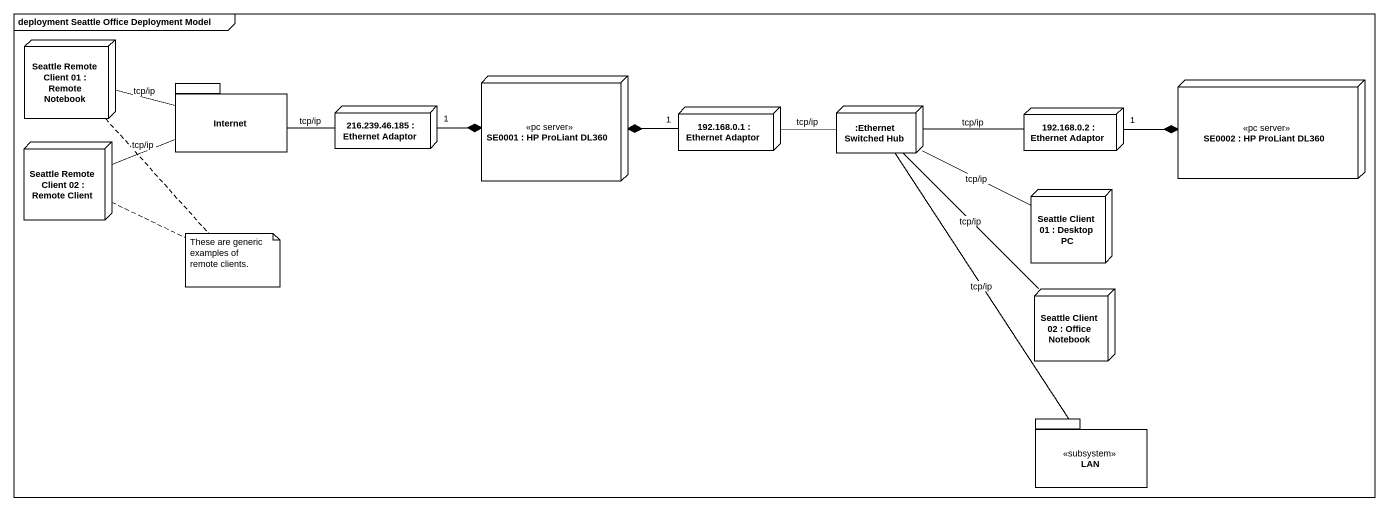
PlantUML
@startuml
mainframe deployment Seattle Office Deployment Model
node "Seattle Remote Client 01 : Remote Notebook" as Seattle_Remote_Client_01
package Internet {
}
node "216.239.46.185 : Ethernet Adaptor" as n216_239_46_185
node "SE0001 : HP ProLiant DL360" as SE0001 <<pc server>>
node "192.168.0.1 : Ethernet Adaptor" as n192_168_0_1
node ":Ethernet Switched Hub" as Ethernet_Switched_Hub
node "192.168.0.2 : Ethernet Adaptor" as n192_168_0_2
node "SE0002 : HP ProLiant DL360" as SE0002 <<pc server>>
node "Seattle Remote Client 02 : Remote Client" as Seattle_Remote_Client_02
node "Seattle Client 01 : Desktop PC" as Seattle_Client_01
node "Seattle Client 02 : Office Notebook" as Seattle_Client_02
package LAN <<subsystem>> {
}
Internet -left- Seattle_Remote_Client_01 : tcp/ip
Internet -right- n216_239_46_185 : tcp/ip
n216_239_46_185 "1" -right-* SE0001
n192_168_0_1 "1" -left-* SE0001
n192_168_0_1 -right- Ethernet_Switched_Hub : tcp/ip
n192_168_0_2 -left- Ethernet_Switched_Hub : tcp/ip
n192_168_0_2 "1" -right-* SE0002
Seattle_Remote_Client_02 -right- Internet : tcp/ip
Seattle_Client_01 -left- Ethernet_Switched_Hub : tcp/ip
Seattle_Client_02 -up- Ethernet_Switched_Hub : tcp/ip
LAN -up- Ethernet_Switched_Hub : tcp/ip
note as N1
  These are generic examples of remote clients.
end note
N1 .. Seattle_Remote_Client_01
N1 .. Seattle_Remote_Client_02
@enduml
